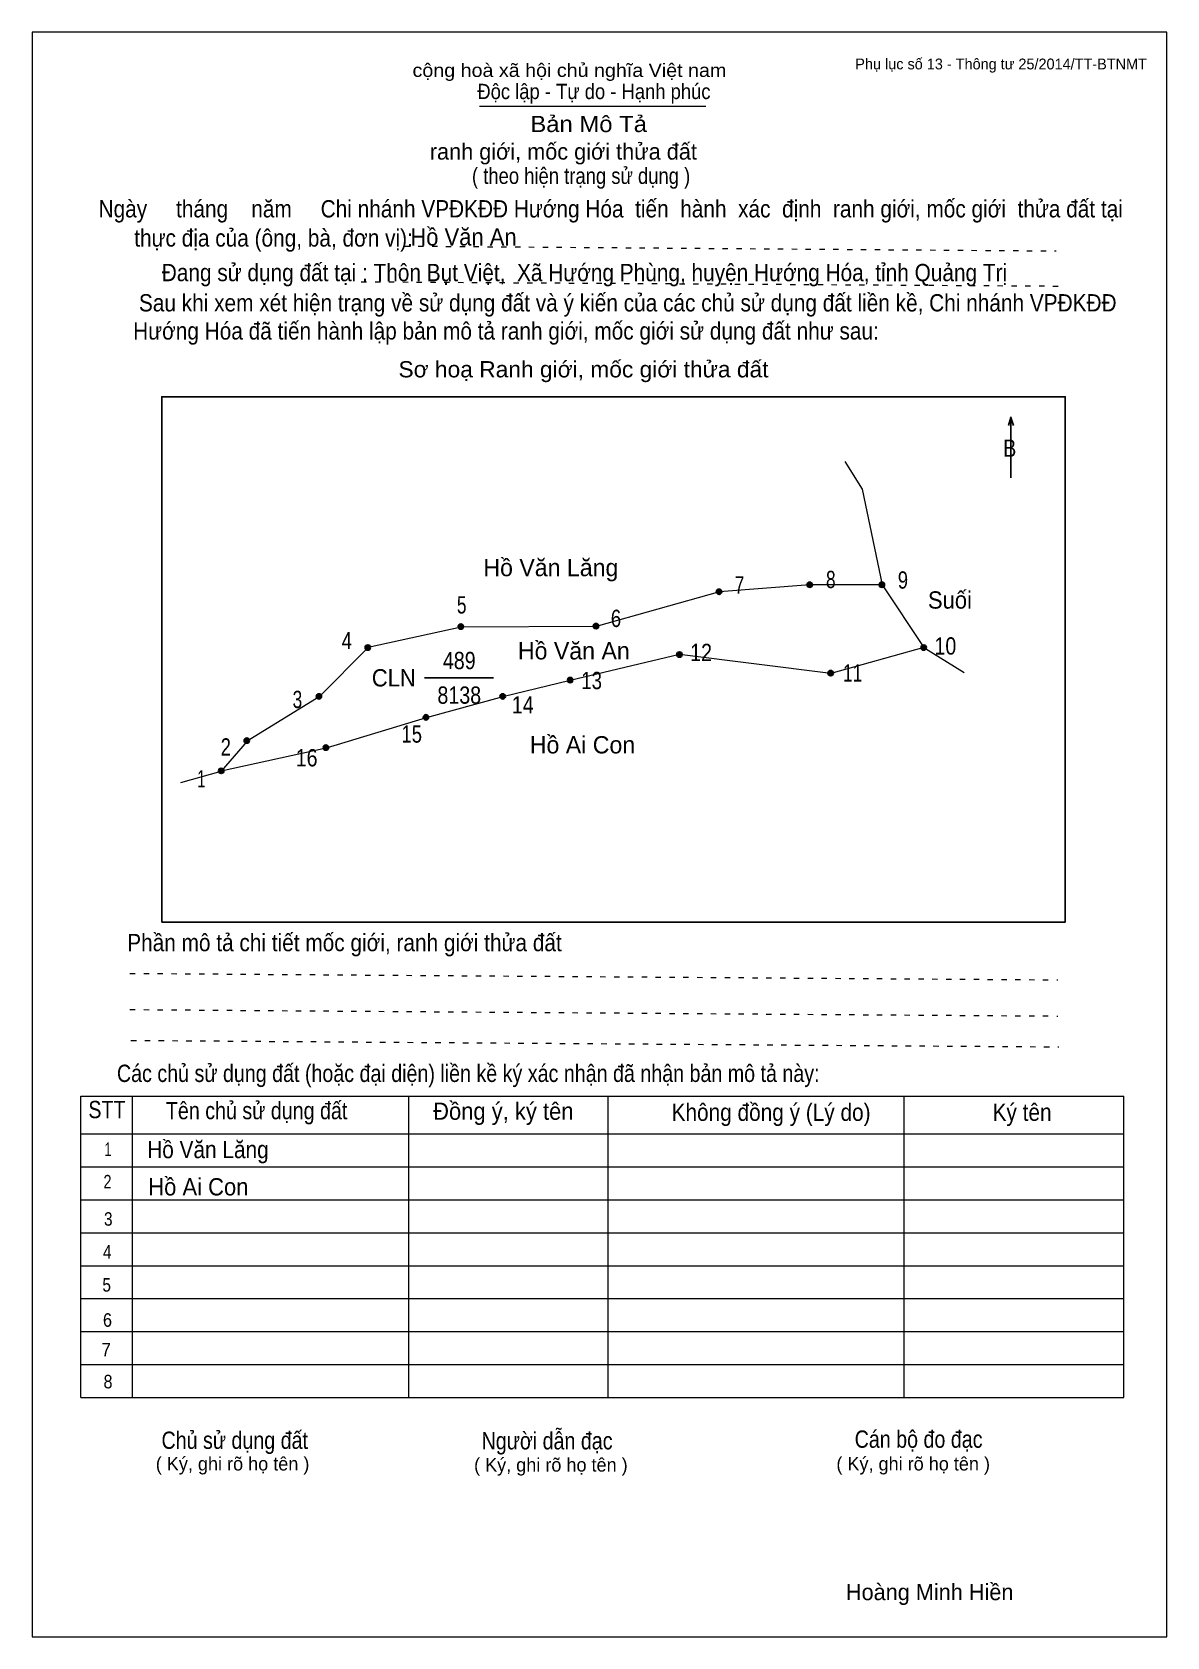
# Model space of a CAD drawing. Header units: centimetres. Extents: x 0 to 21, y 0 to 29.7.
import ezdxf
from ezdxf.enums import TextEntityAlignment as Align

# ---------------------------------------------------------------- set-up
doc = ezdxf.new("R2010")
doc.units = ezdxf.units.CM
doc.header["$LTSCALE"] = 0.13
doc.linetypes.add('DOTTED', pattern=[1.5, 0.3, -1.2])
for name, color, linetype, lineweight in [('1', 7, 'Continuous', 13), ('32', 7, 'Continuous', 25), ('33', 7, 'Continuous', 25), ('6', 7, 'Continuous', 13), ('62', 7, 'Continuous', 13)]:
    doc.layers.add(name, color=color, linetype=linetype, lineweight=lineweight)
doc.layers.add('34', color=7, linetype='Continuous')
doc.layers.add('63', color=7, linetype='Continuous')

msp = doc.modelspace()

# ---------------------------------------------------------------- hatches: boundary and pattern name
at = {"layer": '32'}
for points in [[(12.7619, 19.3427, 1), (12.6619, 19.3427, 1)], [(14.4407, 19.4719, 1), (14.3407, 19.4719, 1)], [(15.7752, 19.4719, 1), (15.6752, 19.4719, 1)], [(7.9838, 18.697, 1), (7.8838, 18.697, 1)], [(10.4856, 18.7065, 1), (10.3856, 18.7065, 1)], [(6.2619, 18.3096, 1), (6.1619, 18.3096, 1)], [(12.0301, 18.1805, 1), (11.9301, 18.1805, 1)], [(16.55, 18.3096, 1), (16.45, 18.3096, 1)], [(14.8281, 17.8361, 1), (14.7281, 17.8361, 1)], [(10.007, 17.707, 1), (9.907, 17.707, 1)], [(5.3579, 17.4056, 1), (5.2579, 17.4056, 1)], [(8.7586, 17.4056, 1), (8.6586, 17.4056, 1)], [(7.3381, 17.0182, 1), (7.2381, 17.0182, 1)], [(4.0235, 16.5877, 1), (3.9235, 16.5877, 1)], [(5.4871, 16.4586, 1), (5.3871, 16.4586, 1)], [(3.55, 16.0281, 1), (3.45, 16.0281, 1)]]:
    msp.add_hatch(color=256, dxfattribs=at).paths.add_polyline_path(points)

# ---------------------------------------------------------------- linework, layer by layer
at = {"layer": '1'}
msp.add_lwpolyline([(21, 0), (21, 29.7), (0, 29.7), (0, 0)], close=True, dxfattribs=at)
at = {"layer": '32'}
for centre in [(12.7119, 19.3427), (14.3907, 19.4719), (15.7252, 19.4719), (7.9338, 18.697), (10.4356, 18.7065), (6.2119, 18.3096), (11.9801, 18.1805), (16.5, 18.3096), (14.7781, 17.8361), (9.957, 17.707), (5.3079, 17.4056), (8.7086, 17.4056), (7.2881, 17.0182), (3.9735, 16.5877), (5.4371, 16.4586), (3.5, 16.0281)]:
    msp.add_circle(centre, 0.05, dxfattribs=at)
at = {"layer": '33'}
msp.add_line((7.26, 17.75), (8.54, 17.75), dxfattribs=at)
at = {"layer": '6'}
for p, q in [((15.73, 19.47), (16.5, 18.31)), ((16.5, 18.31), (17.25, 17.85)), ((2.75, 15.81), (3.5, 16.02))]:
    msp.add_line(p, q, dxfattribs=at)
for points in [[(15.04, 21.75), (15.36, 21.24), (15.73, 19.47)], [(15.73, 19.47), (14.39, 19.47), (12.72, 19.34), (10.44, 18.7), (7.94, 18.69), (6.22, 18.31), (5.31, 17.4), (3.98, 16.58), (3.5, 16.02)], [(16.5, 18.31), (14.78, 17.83), (11.98, 18.18), (9.96, 17.7), (8.71, 17.4), (7.29, 17.01), (5.44, 16.45), (3.5, 16.02)]]:
    msp.add_lwpolyline(points, dxfattribs=at)
at = {"layer": '62'}
for p, q in [((8.28, 28.33), (12.47, 28.33)), ((0.9, 10.01), (20.2, 10.01)), ((0.9, 4.43), (0.9, 10.01)), ((1.86, 4.43), (1.86, 10.01)), ((6.97, 4.43), (6.97, 9.99)), ((10.66, 4.43), (10.66, 9.99)), ((16.14, 4.43), (16.14, 10.01)), ((20.2, 4.43), (20.2, 10.01)), ((0.9, 9.31), (20.2, 9.31)), ((0.9, 8.7), (20.2, 8.7)), ((0.9, 8.09), (20.2, 8.09)), ((0.9, 7.48), (20.2, 7.48)), ((0.9, 6.87), (20.2, 6.87)), ((0.9, 6.26), (20.2, 6.26)), ((0.9, 5.65), (20.2, 5.65)), ((0.9, 5.04), (20.2, 5.04)), ((0.9, 4.43), (20.2, 4.43))]:
    msp.add_line(p, q, dxfattribs=at)
at = {"layer": '62', "linetype": 'DOTTED'}
for p, q in [((6.89, 25.74), (18.95, 25.65)), ((6.09, 25.08), (19.04, 25)), ((1.81, 12.28), (18.98, 12.16)), ((1.81, 11.61), (18.98, 11.49)), ((1.83, 11.04), (19, 10.92))]:
    msp.add_line(p, q, dxfattribs=at)
at = {"layer": '62', "lineweight": 25}
for p, q in [((18.11, 22.58), (18.11, 21.45)), ((18.11, 22.57), (18.07, 22.42)), ((18.11, 22.57), (18.16, 22.42))]:
    msp.add_line(p, q, dxfattribs=at)
msp.add_lwpolyline([(2.4, 13.23), (19.12, 13.23), (19.12, 22.95), (2.4, 22.95)], close=True, dxfattribs=at)

# ---------------------------------------------------------------- texts
at = {"layer": '32'}
for s, width, p in [('7', 0.75, (13.09, 19.31)), ('8', 0.75, (14.78, 19.41)), ('9', 0.8, (16.115, 19.4)), ('5', 0.75, (7.95, 18.94)), ('6', 0.8, (10.805, 18.69)), ('4', 0.8, (5.825, 18.28)), ('10', 0.85, (16.9, 18.18)), ('12', 0.85, (12.38, 18.06)), ('13', 0.8, (10.355, 17.54)), ('11', 0.75, (15.185, 17.68)), ('3', 0.75, (4.91, 17.19)), ('14', 0.85, (9.08, 17.09)), ('2', 0.8, (3.585, 16.31)), ('15', 0.8, (7.025, 16.55)), ('16', 0.85, (5.08, 16.11)), ('1', 0.65, (3.13, 15.72))]:
    msp.add_text(s, height=0.32, dxfattribs=dict(at, width=width)).set_placement(p, align=Align.CENTER)
at = {"layer": '33'}
for s, p in [('Hồ Văn Lăng', (9.6, 19.63)), ('Hồ Văn An', (10.025, 18.09)), ('Hồ Ai Con', (10.185, 16.35))]:
    msp.add_text(s, height=0.32, dxfattribs=at).set_placement(p, align=Align.CENTER)
for s, width, p in [('Suối', 0.95, (16.985, 19.03)), ('489', 0.85, (7.905, 17.91)), ('8138', 0.85, (7.905, 17.27))]:
    msp.add_text(s, height=0.32, dxfattribs=dict(at, width=width)).set_placement(p, align=Align.CENTER)
at = {"layer": '33', "width": 0.95}
msp.add_text('CLN', height=0.32, dxfattribs=at).set_placement((7.1, 17.59), align=Align.RIGHT)
at = {"layer": '34'}
for s, width, p in [('Hồ Văn An', 0.95, (7, 25.75)), ('Hồ Văn Lăng', 0.9, (2.13, 8.86)), ('Hồ Ai Con', 0.95, (2.15, 8.17))]:
    msp.add_text(s, height=0.32, dxfattribs=dict(at, width=width)).set_placement(p)
at = {"layer": '62'}
for s, height, width, p in [('cộng hoà xã hội chủ nghĩa Việt nam', 0.2474, 1.1, (7.04, 28.87)), ('Độc lập - Tự do - Hạnh phúc', 0.2828, 0.9, (8.24, 28.46)), ('Bản Mô Tả', 0.3, 1.1, (9.22, 27.85)), ('( theo hiện trạng sử dụng )', 0.3, 0.85, (8.14, 26.89)), ('Ngày     tháng    năm     Chi nhánh VPĐKĐĐ Hướng Hóa  tiến  hành  xác  định  ranh giới, mốc giới  thửa đất tại ', 0.32, 0.9, (1.23, 26.27)), ('thực địa của (ông, bà, đơn vị): ', 0.32, 0.9, (1.89, 25.73)), ('Đang sử dụng đất tại : Thôn Bụt Việt,  Xã Hướng Phùng, huyện Hướng Hóa, tỉnh Quảng Trị', 0.32, 0.9, (2.4, 25.09)), (' Sau khi xem xét hiện trạng về sử dụng đất và ý kiến của các chủ sử dụng đất liền kề, Chi nhánh VPĐKĐĐ ', 0.32, 0.9, (1.87, 24.53)), ('Hướng Hóa đã tiến hành lập bản mô tả ranh giới, mốc giới sử dụng đất như sau:', 0.32, 0.9, (1.87, 24.01)), ('Sơ hoạ Ranh giới, mốc giới thửa đất', 0.3, 1.05, (6.78, 23.31)), ('B', 0.32, 0.85, (17.97, 21.84)), ('Phần mô tả chi tiết mốc giới, ranh giới thửa đất ', 0.32, 0.9, (1.76, 12.69)), ('Các chủ sử dụng đất (hoặc đại diện) liền kề ký xác nhận đã nhận bản mô tả này:', 0.32, 0.85, (1.57, 10.27))]:
    msp.add_text(s, height=height, dxfattribs=dict(at, width=width)).set_placement(p)
msp.add_text('ranh giới, mốc giới thửa đất', height=0.3, dxfattribs=at).set_placement((7.36, 27.34))
for s, height, width, p in [('STT', 0.32, 0.85, (1.385, 9.6)), ('Tên chủ sử dụng đất', 0.32, 0.85, (4.155, 9.58)), ('Đồng ý, ký tên', 0.32, 0.95, (8.72, 9.57)), ('Không đồng ý (Lý do)', 0.32, 0.9, (13.675, 9.55)), ('Ký tên', 0.32, 0.9, (18.32, 9.55)), ('1', 0.25, 0.7, (1.405, 8.9)), ('2', 0.25, 0.8, (1.395, 8.3)), ('3', 0.25, 0.85, (1.41, 7.61)), ('4', 0.25, 0.85, (1.39, 7)), ('5', 0.25, 0.85, (1.38, 6.39)), ('6', 0.25, 0.9, (1.395, 5.74)), ('7', 0.25, 0.95, (1.37, 5.19)), ('8', 0.25, 0.9, (1.405, 4.6)), ('Người dẫn đạc', 0.32, 0.85, (9.53, 3.47)), ('Chủ sử dụng đất', 0.32, 0.85, (3.75, 3.48)), ('Cán bộ đo đạc', 0.32, 0.85, (16.405, 3.5))]:
    msp.add_text(s, height=height, dxfattribs=dict(at, width=width)).set_placement(p, align=Align.CENTER)
for p in [(3.71, 3.08), (9.6, 3.06), (16.305, 3.08)]:
    msp.add_text('( Ký, ghi rõ họ tên )', height=0.25, dxfattribs=at).set_placement(p, align=Align.CENTER)
at = {"layer": '63'}
msp.add_text('Phụ lục số 13 - Thông tư 25/2014/TT-BTNMT', height=0.2, dxfattribs=at).set_placement((20.63, 29.01), align=Align.RIGHT)
msp.add_text('Hoàng Minh Hiền', height=0.3, dxfattribs=at).set_placement((16.61, 0.68), align=Align.CENTER)

doc.saveas('drawing.dxf')
